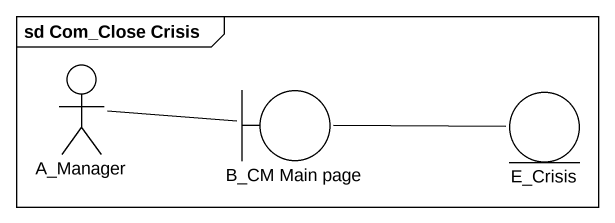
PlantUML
@startuml
mainframe sd Com_Close Crisis
actor A_Manager
boundary "B_CM Main page" as B_CM_Main_page
entity E_Crisis
A_Manager -right- B_CM_Main_page
B_CM_Main_page -right- E_Crisis
@enduml
